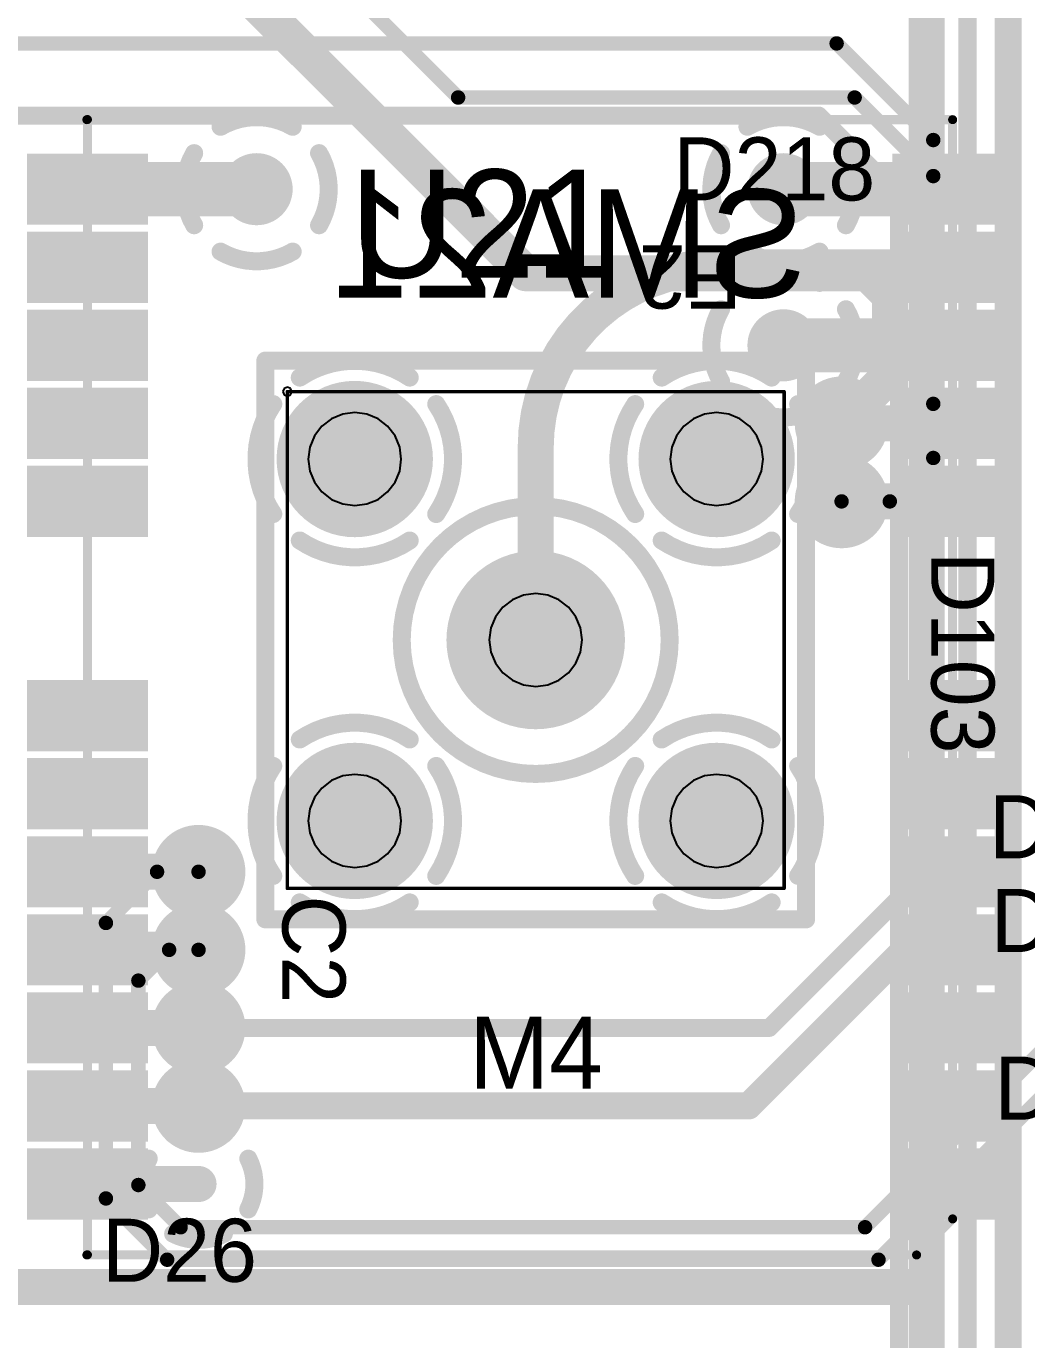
# Model space of a CAD drawing. Extents: x 11.67 to 17.2, y 3.98 to 12.28.
# Drawn here: x 12.776 to 13.331, y 8.852 to 9.581 of the extents above; entities that cross this region are included whole.
import ezdxf

# ---------------------------------------------------------------- set-up
doc = ezdxf.new("R2010")
doc.units = 0
doc.layers.get('0').update_dxf_attribs({"linetype": 'CONTINUOUS'})
for name, color, linetype in [('BOTTOMLAYER', 5, 'CONTINUOUS'), ('BOTTOMOVERLAY', 54, 'CONTINUOUS'), ('BOTTOMSOLDER', 6, 'CONTINUOUS'), ('INTERNALPLANE1', 76, 'CONTINUOUS'), ('MECHANICAL10', 56, 'CONTINUOUS'), ('MECHANICAL6', 56, 'CONTINUOUS'), ('MECHANICAL8', 56, 'CONTINUOUS'), ('MECHANICAL9', 56, 'CONTINUOUS'), ('MIDLAYER1', 16, 'CONTINUOUS'), ('MULTILAYER', 9, 'CONTINUOUS'), ('TOPLAYER', 1, 'CONTINUOUS'), ('TOPOVERLAY', 2, 'CONTINUOUS'), ('TOPPASTE', 8, 'CONTINUOUS'), ('TOPSOLDER', 216, 'CONTINUOUS')]:
    doc.layers.add(name, color=color, linetype=linetype)

# ---------------------------------------------------------------- blocks, each defined once
blk = doc.blocks.new('SMA_TH_HL_SMA_KHD4_B_36')
at = {"layer": 'BOTTOMLAYER', "const_width": 0.03937}
for points in [[(-0.12008, 0.10039, 1), (-0.08071, 0.10039, 1)], [(0.08071, 0.10039, 1), (0.12008, 0.10039, 1)], [(-0.01969, 0, 1), (0.01969, 0, 1)], [(-0.12008, -0.10039, 1), (-0.08071, -0.10039, 1)], [(0.08071, -0.10039, 1), (0.12008, -0.10039, 1)]]:
    blk.add_lwpolyline(points, format="xyb", close=True, dxfattribs=at)
at = {"layer": 'BOTTOMOVERLAY', "const_width": 0.01}
for points in [[(-0.155, -0.15), (-0.155, 0.15)], [(0.155, 0.15), (-0.155, 0.15)], [(0.155, -0.15), (0.155, 0.15)], [(0.155, -0.15), (-0.155, -0.15)]]:
    blk.add_lwpolyline(points, dxfattribs=at)
at = {"layer": 'BOTTOMOVERLAY'}
for points, const_width in [([(-0.1575, 0.15, 1), (-0.1525, 0.15, 1)], 0.005), ([(-0.1575, 0.15, 1), (-0.1525, 0.15, 1)], 0.005), ([(0.1525, 0.15, 1), (0.1575, 0.15, 1)], 0.005), ([(0.1525, 0.15, 1), (0.1575, 0.15, 1)], 0.005), ([(0.07433, 0, 1), (-0.07433, 0, 1)], 0.01), ([(-0.07683, 0, 1), (-0.07183, 0, 1)], 0.005), ([(0.07183, 0, 1), (0.07683, 0, 1)], 0.005), ([(-0.1575, -0.15, 1), (-0.1525, -0.15, 1)], 0.005), ([(-0.1575, -0.15, 1), (-0.1525, -0.15, 1)], 0.005), ([(0.1525, -0.15, 1), (0.1575, -0.15, 1)], 0.005), ([(0.1525, -0.15, 1), (0.1575, -0.15, 1)], 0.005)]:
    blk.add_lwpolyline(points, format="xyb", close=True, dxfattribs=dict(at, const_width=const_width))
at = {"layer": 'BOTTOMSOLDER', "const_width": 0.04337}
for points in [[(-0.12208, 0.10039, 1), (-0.07871, 0.10039, 1)], [(0.07871, 0.10039, 1), (0.12208, 0.10039, 1)], [(-0.02168, 0, 1), (0.02168, 0, 1)], [(-0.12208, -0.10039, 1), (-0.07871, -0.10039, 1)], [(0.07871, -0.10039, 1), (0.12208, -0.10039, 1)]]:
    blk.add_lwpolyline(points, format="xyb", close=True, dxfattribs=at)
at = {"layer": 'INTERNALPLANE1', "const_width": 0.01}
for points in [[(-0.13088, 0.1456, -0.305731), (-0.0699, 0.1456)], [(0.0699, 0.1456, -0.305731), (0.13089, 0.1456)], [(-0.1456, 0.0699, -0.305731), (-0.1456, 0.13089)], [(-0.05519, 0.13089, -0.305731), (-0.05519, 0.0699)], [(0.05519, 0.0699, -0.305731), (0.05519, 0.13089)], [(0.1456, 0.13089, -0.305731), (0.1456, 0.0699)], [(-0.0699, 0.05519, -0.305731), (-0.13088, 0.05519)], [(0.13089, 0.05519, -0.305731), (0.0699, 0.05519)], [(-0.13088, -0.05519, -0.305731), (-0.0699, -0.05519)], [(0.0699, -0.05519, -0.305731), (0.13089, -0.05519)], [(-0.1456, -0.13088, -0.305731), (-0.1456, -0.0699)], [(-0.05519, -0.0699, -0.305731), (-0.05519, -0.13088)], [(0.05519, -0.13088, -0.305731), (0.05519, -0.0699)], [(0.1456, -0.0699, -0.305731), (0.1456, -0.13088)], [(-0.0699, -0.1456, -0.305731), (-0.13088, -0.1456)], [(0.13089, -0.1456, -0.305731), (0.0699, -0.1456)]]:
    blk.add_lwpolyline(points, format="xyb", dxfattribs=at)
at = {"layer": 'INTERNALPLANE1'}
for points, const_width in [([(-0.13338, 0.1456, 1), (-0.12838, 0.1456, 1)], 0.005), ([(-0.0724, 0.1456, 1), (-0.0674, 0.1456, 1)], 0.005), ([(0.0674, 0.1456, 1), (0.0724, 0.1456, 1)], 0.005), ([(0.12839, 0.1456, 1), (0.13339, 0.1456, 1)], 0.005), ([(-0.1481, 0.13089, 1), (-0.1431, 0.13089, 1)], 0.005), ([(-0.05769, 0.13089, 1), (-0.05269, 0.13089, 1)], 0.005), ([(0.05269, 0.13089, 1), (0.05769, 0.13089, 1)], 0.005), ([(0.1431, 0.13089, 1), (0.1481, 0.13089, 1)], 0.005), ([(-0.1481, 0.0699, 1), (-0.1431, 0.0699, 1)], 0.005), ([(-0.05769, 0.0699, 1), (-0.05269, 0.0699, 1)], 0.005), ([(0.05269, 0.0699, 1), (0.05769, 0.0699, 1)], 0.005), ([(0.1431, 0.0699, 1), (0.1481, 0.0699, 1)], 0.005), ([(-0.13338, 0.05519, 1), (-0.12838, 0.05519, 1)], 0.005), ([(-0.0724, 0.05519, 1), (-0.0674, 0.05519, 1)], 0.005), ([(0.0674, 0.05519, 1), (0.0724, 0.05519, 1)], 0.005), ([(0.12839, 0.05519, 1), (0.13339, 0.05519, 1)], 0.005), ([(-0.02476, 0, 1), (0.02476, 0, 1)], 0.04953), ([(-0.13338, -0.05519, 1), (-0.12838, -0.05519, 1)], 0.005), ([(-0.0724, -0.05519, 1), (-0.0674, -0.05519, 1)], 0.005), ([(0.0674, -0.05519, 1), (0.0724, -0.05519, 1)], 0.005), ([(0.12839, -0.05519, 1), (0.13339, -0.05519, 1)], 0.005), ([(-0.1481, -0.0699, 1), (-0.1431, -0.0699, 1)], 0.005), ([(-0.05769, -0.0699, 1), (-0.05269, -0.0699, 1)], 0.005), ([(0.05269, -0.0699, 1), (0.05769, -0.0699, 1)], 0.005), ([(0.1431, -0.0699, 1), (0.1481, -0.0699, 1)], 0.005), ([(-0.1481, -0.13088, 1), (-0.1431, -0.13088, 1)], 0.005), ([(-0.05769, -0.13088, 1), (-0.05269, -0.13088, 1)], 0.005), ([(0.05269, -0.13088, 1), (0.05769, -0.13088, 1)], 0.005), ([(0.1431, -0.13088, 1), (0.1481, -0.13088, 1)], 0.005), ([(-0.13338, -0.1456, 1), (-0.12838, -0.1456, 1)], 0.005), ([(-0.0724, -0.1456, 1), (-0.0674, -0.1456, 1)], 0.005), ([(0.0674, -0.1456, 1), (0.0724, -0.1456, 1)], 0.005), ([(0.12839, -0.1456, 1), (0.13339, -0.1456, 1)], 0.005)]:
    blk.add_lwpolyline(points, format="xyb", close=True, dxfattribs=dict(at, const_width=const_width))
at = {"layer": 'MECHANICAL6', "const_width": 0.002}
for points in [[(0.1378, 0.1378), (-0.13779, 0.1378)], [(-0.13779, -0.13779), (-0.13779, 0.1378)], [(0.1378, -0.13779), (0.1378, 0.1378)], [(0.1378, -0.13779), (-0.13779, -0.13779)]]:
    blk.add_lwpolyline(points, dxfattribs=at)
at = {"layer": 'MECHANICAL6', "const_width": 0.001}
for points in [[(-0.13829, 0.1378, 1), (-0.13729, 0.1378, 1)], [(-0.13829, 0.1378, 1), (-0.13729, 0.1378, 1)], [(0.1373, 0.1378, 1), (0.1383, 0.1378, 1)], [(0.1373, 0.1378, 1), (0.1383, 0.1378, 1)], [(-0.13829, -0.13779, 1), (-0.13729, -0.13779, 1)], [(-0.13829, -0.13779, 1), (-0.13729, -0.13779, 1)], [(0.1373, -0.13779, 1), (0.1383, -0.13779, 1)], [(0.1373, -0.13779, 1), (0.1383, -0.13779, 1)]]:
    blk.add_lwpolyline(points, format="xyb", close=True, dxfattribs=at)
at = {"layer": 'MECHANICAL8'}
for p, q in [((-0.1396, -0.13599), (-0.14035, -0.13779)), ((-0.14035, -0.13779), (-0.1396, -0.1396)), ((-0.13779, -0.13524), (-0.1396, -0.13599)), ((-0.13599, -0.13599), (-0.13779, -0.13524)), ((-0.13524, -0.13779), (-0.13599, -0.13599)), ((-0.13599, -0.1396), (-0.13524, -0.13779)), ((-0.1396, -0.1396), (-0.13779, -0.14035)), ((-0.13779, -0.14035), (-0.13599, -0.1396))]:
    blk.add_line(p, q, dxfattribs=at)
at = {"layer": 'MECHANICAL9'}
for p, q in [((-0.10707, 0.12532), (-0.1133, 0.12274)), ((-0.10039, 0.1262), (-0.10707, 0.12532)), ((-0.09371, 0.12532), (-0.10039, 0.1262)), ((-0.08748, 0.12274), (-0.09371, 0.12532)), ((0.09371, 0.12532), (0.08748, 0.12274)), ((0.10039, 0.1262), (0.09371, 0.12532)), ((0.10707, 0.12532), (0.10039, 0.1262)), ((0.1133, 0.12274), (0.10707, 0.12532)), ((-0.11864, 0.11864), (-0.12274, 0.1133)), ((-0.1133, 0.12274), (-0.11864, 0.11864)), ((-0.08214, 0.11864), (-0.08748, 0.12274)), ((-0.07804, 0.1133), (-0.08214, 0.11864)), ((0.08214, 0.11864), (0.07804, 0.1133)), ((0.08748, 0.12274), (0.08214, 0.11864)), ((0.11864, 0.11864), (0.1133, 0.12274)), ((0.12274, 0.1133), (0.11864, 0.11864)), ((-0.12274, 0.1133), (-0.12532, 0.10707)), ((-0.07546, 0.10707), (-0.07804, 0.1133)), ((0.07804, 0.1133), (0.07546, 0.10707)), ((0.12532, 0.10707), (0.12274, 0.1133)), ((-0.12532, 0.10707), (-0.1262, 0.10039)), ((-0.07458, 0.10039), (-0.07546, 0.10707)), ((0.07546, 0.10707), (0.07458, 0.10039)), ((0.1262, 0.10039), (0.12532, 0.10707)), ((-0.1262, 0.10039), (-0.12532, 0.09371)), ((-0.07546, 0.09371), (-0.07458, 0.10039)), ((0.07458, 0.10039), (0.07546, 0.09371)), ((0.12532, 0.09371), (0.1262, 0.10039)), ((-0.12532, 0.09371), (-0.12274, 0.08748)), ((-0.12274, 0.08748), (-0.11864, 0.08214)), ((-0.08214, 0.08214), (-0.07804, 0.08748)), ((-0.07804, 0.08748), (-0.07546, 0.09371)), ((0.07546, 0.09371), (0.07804, 0.08748)), ((0.07804, 0.08748), (0.08214, 0.08214)), ((0.11864, 0.08214), (0.12274, 0.08748)), ((0.12274, 0.08748), (0.12532, 0.09371)), ((-0.11864, 0.08214), (-0.1133, 0.07804)), ((-0.08748, 0.07804), (-0.08214, 0.08214)), ((0.08214, 0.08214), (0.08748, 0.07804)), ((0.1133, 0.07804), (0.11864, 0.08214)), ((-0.1133, 0.07804), (-0.10707, 0.07546)), ((-0.10707, 0.07546), (-0.10039, 0.07458)), ((-0.10039, 0.07458), (-0.09371, 0.07546)), ((-0.09371, 0.07546), (-0.08748, 0.07804)), ((0.08748, 0.07804), (0.09371, 0.07546)), ((0.09371, 0.07546), (0.10039, 0.07458)), ((0.10039, 0.07458), (0.10707, 0.07546)), ((0.10707, 0.07546), (0.1133, 0.07804)), ((-0.01291, 0.02235), (-0.01825, 0.01825)), ((-0.00668, 0.02493), (-0.01291, 0.02235)), ((0, 0.02581), (-0.00668, 0.02493)), ((0.00668, 0.02493), (0, 0.02581)), ((0.01291, 0.02235), (0.00668, 0.02493)), ((0.01825, 0.01825), (0.01291, 0.02235)), ((-0.01825, 0.01825), (-0.02235, 0.01291)), ((0.02235, 0.01291), (0.01825, 0.01825)), ((-0.02235, 0.01291), (-0.02493, 0.00668)), ((0.02493, 0.00668), (0.02235, 0.01291)), ((-0.02493, 0.00668), (-0.02581, 0)), ((-0.02581, 0), (-0.02493, -0.00668)), ((0.02581, 0), (0.02493, 0.00668)), ((0.02493, -0.00668), (0.02581, 0)), ((-0.02493, -0.00668), (-0.02235, -0.01291)), ((0.02235, -0.01291), (0.02493, -0.00668)), ((-0.02235, -0.01291), (-0.01825, -0.01825)), ((0.01825, -0.01825), (0.02235, -0.01291)), ((-0.01825, -0.01825), (-0.01291, -0.02235)), ((0.01291, -0.02235), (0.01825, -0.01825)), ((-0.01291, -0.02235), (-0.00668, -0.02493)), ((-0.00668, -0.02493), (0, -0.02581)), ((0, -0.02581), (0.00668, -0.02493)), ((0.00668, -0.02493), (0.01291, -0.02235)), ((-0.1133, -0.07804), (-0.11864, -0.08214)), ((-0.10707, -0.07546), (-0.1133, -0.07804)), ((-0.10039, -0.07458), (-0.10707, -0.07546)), ((-0.09371, -0.07546), (-0.10039, -0.07458)), ((-0.08748, -0.07804), (-0.09371, -0.07546)), ((-0.08214, -0.08214), (-0.08748, -0.07804)), ((0.08748, -0.07804), (0.08214, -0.08214)), ((0.09371, -0.07546), (0.08748, -0.07804)), ((0.10039, -0.07458), (0.09371, -0.07546)), ((0.10707, -0.07546), (0.10039, -0.07458)), ((0.1133, -0.07804), (0.10707, -0.07546)), ((0.11864, -0.08214), (0.1133, -0.07804)), ((-0.11864, -0.08214), (-0.12274, -0.08748)), ((-0.07804, -0.08748), (-0.08214, -0.08214)), ((0.08214, -0.08214), (0.07804, -0.08748)), ((0.12274, -0.08748), (0.11864, -0.08214)), ((-0.12532, -0.09371), (-0.1262, -0.10039)), ((-0.12274, -0.08748), (-0.12532, -0.09371)), ((-0.07546, -0.09371), (-0.07804, -0.08748)), ((-0.07458, -0.10039), (-0.07546, -0.09371)), ((0.07546, -0.09371), (0.07458, -0.10039)), ((0.07804, -0.08748), (0.07546, -0.09371)), ((0.12532, -0.09371), (0.12274, -0.08748)), ((0.1262, -0.10039), (0.12532, -0.09371)), ((-0.1262, -0.10039), (-0.12532, -0.10707)), ((-0.07546, -0.10707), (-0.07458, -0.10039)), ((0.07458, -0.10039), (0.07546, -0.10707)), ((0.12532, -0.10707), (0.1262, -0.10039)), ((-0.12532, -0.10707), (-0.12274, -0.1133)), ((-0.07804, -0.1133), (-0.07546, -0.10707)), ((0.07546, -0.10707), (0.07804, -0.1133)), ((0.12274, -0.1133), (0.12532, -0.10707)), ((-0.12274, -0.1133), (-0.11864, -0.11864)), ((-0.08214, -0.11864), (-0.07804, -0.1133)), ((0.07804, -0.1133), (0.08214, -0.11864)), ((0.11864, -0.11864), (0.12274, -0.1133)), ((-0.11864, -0.11864), (-0.1133, -0.12274)), ((-0.1133, -0.12274), (-0.10707, -0.12532)), ((-0.09371, -0.12532), (-0.08748, -0.12274)), ((-0.08748, -0.12274), (-0.08214, -0.11864)), ((0.08214, -0.11864), (0.08748, -0.12274)), ((0.08748, -0.12274), (0.09371, -0.12532)), ((0.10707, -0.12532), (0.1133, -0.12274)), ((0.1133, -0.12274), (0.11864, -0.11864)), ((-0.10707, -0.12532), (-0.10039, -0.1262)), ((-0.10039, -0.1262), (-0.09371, -0.12532)), ((0.09371, -0.12532), (0.10039, -0.1262)), ((0.10039, -0.1262), (0.10707, -0.12532))]:
    blk.add_line(p, q, dxfattribs=at)
at = {"layer": 'MIDLAYER1', "const_width": 0.03937}
for points in [[(-0.12008, 0.10039, 1), (-0.08071, 0.10039, 1)], [(0.08071, 0.10039, 1), (0.12008, 0.10039, 1)], [(-0.01969, 0, 1), (0.01969, 0, 1)], [(-0.12008, -0.10039, 1), (-0.08071, -0.10039, 1)], [(0.08071, -0.10039, 1), (0.12008, -0.10039, 1)]]:
    blk.add_lwpolyline(points, format="xyb", close=True, dxfattribs=at)
at = {"layer": 'MULTILAYER', "const_width": 0.03937}
for points in [[(-0.12008, 0.10039, 1), (-0.08071, 0.10039, 1)], [(0.08071, 0.10039, 1), (0.12008, 0.10039, 1)], [(-0.01969, 0, 1), (0.01969, 0, 1)], [(-0.12008, -0.10039, 1), (-0.08071, -0.10039, 1)], [(0.08071, -0.10039, 1), (0.12008, -0.10039, 1)]]:
    blk.add_lwpolyline(points, format="xyb", close=True, dxfattribs=at)
at = {"layer": 'TOPLAYER', "const_width": 0.03937}
for points in [[(-0.12008, 0.10039, 1), (-0.08071, 0.10039, 1)], [(0.08071, 0.10039, 1), (0.12008, 0.10039, 1)], [(-0.01969, 0, 1), (0.01969, 0, 1)], [(-0.12008, -0.10039, 1), (-0.08071, -0.10039, 1)], [(0.08071, -0.10039, 1), (0.12008, -0.10039, 1)]]:
    blk.add_lwpolyline(points, format="xyb", close=True, dxfattribs=at)
at = {"layer": 'TOPSOLDER', "const_width": 0.04337}
for points in [[(-0.12208, 0.10039, 1), (-0.07871, 0.10039, 1)], [(0.07871, 0.10039, 1), (0.12208, 0.10039, 1)], [(-0.02168, 0, 1), (0.02168, 0, 1)], [(-0.12208, -0.10039, 1), (-0.07871, -0.10039, 1)], [(0.07871, -0.10039, 1), (0.12208, -0.10039, 1)]]:
    blk.add_lwpolyline(points, format="xyb", close=True, dxfattribs=at)
blk = doc.blocks.new('LB1020B_65')
at = {"layer": 'TOPLAYER'}
for points in [[(-0.02953, 0.57488), (0.02953, 0.57488), (-0.02953, 0.60638), (0.02953, 0.60638)], [(0.45047, 0.57488), (0.50953, 0.57488), (0.45047, 0.60638), (0.50953, 0.60638)], [(-0.02953, 0.53157), (0.02953, 0.53157), (-0.02953, 0.56307), (0.02953, 0.56307)], [(0.45047, 0.53157), (0.50953, 0.53157), (0.45047, 0.56307), (0.50953, 0.56307)], [(-0.02953, 0.48827), (0.02953, 0.48827), (-0.02953, 0.51976), (0.02953, 0.51976)], [(0.45047, 0.48827), (0.50953, 0.48827), (0.45047, 0.51976), (0.50953, 0.51976)], [(-0.02953, 0.44496), (0.02953, 0.44496), (-0.02953, 0.47646), (0.02953, 0.47646)], [(0.45047, 0.44496), (0.50953, 0.44496), (0.45047, 0.47646), (0.50953, 0.47646)], [(-0.02953, 0.40165), (0.02953, 0.40165), (-0.02953, 0.43315), (0.02953, 0.43315)], [(0.45047, 0.40165), (0.50953, 0.40165), (0.45047, 0.43315), (0.50953, 0.43315)], [(-0.02953, 0.35835), (0.02953, 0.35835), (-0.02953, 0.38984), (0.02953, 0.38984)], [(0.45047, 0.35835), (0.50953, 0.35835), (0.45047, 0.38984), (0.50953, 0.38984)], [(-0.02953, 0.31504), (0.02953, 0.31504), (-0.02953, 0.34654), (0.02953, 0.34654)], [(0.45047, 0.31504), (0.50953, 0.31504), (0.45047, 0.34654), (0.50953, 0.34654)], [(-0.02953, 0.19614), (0.02953, 0.19614), (-0.02953, 0.22764), (0.02953, 0.22764)], [(0.45047, 0.19614), (0.50953, 0.19614), (0.45047, 0.22764), (0.50953, 0.22764)], [(-0.02953, 0.15283), (0.02953, 0.15283), (-0.02953, 0.18433), (0.02953, 0.18433)], [(0.45047, 0.15283), (0.50953, 0.15283), (0.45047, 0.18433), (0.50953, 0.18433)], [(-0.02953, 0.10953), (0.02953, 0.10953), (-0.02953, 0.14102), (0.02953, 0.14102)], [(0.45047, 0.10953), (0.50953, 0.10953), (0.45047, 0.14102), (0.50953, 0.14102)], [(-0.02953, 0.06622), (0.02953, 0.06622), (-0.02953, 0.09772), (0.02953, 0.09772)], [(0.45047, 0.06622), (0.50953, 0.06622), (0.45047, 0.09772), (0.50953, 0.09772)], [(-0.02953, 0.02291), (0.02953, 0.02291), (-0.02953, 0.05441), (0.02953, 0.05441)], [(0.45047, 0.02291), (0.50953, 0.02291), (0.45047, 0.05441), (0.50953, 0.05441)]]:
    blk.add_solid(points, dxfattribs=at)
at = {"layer": 'TOPOVERLAY', "const_width": 0.005}
for points in [[(0.02, 0.63), (0, 0.61)], [(0.48031, 0.63), (0.02, 0.63)], [(0.48, 0.62992), (0.48, 0)], [(0, 0.61), (0, 0.00008)], [(0.48031, 0.00008), (0, 0.00008)]]:
    blk.add_lwpolyline(points, dxfattribs=at)
at = {"layer": 'TOPOVERLAY', "const_width": 0.0025}
for points in [[(0.01875, 0.63, 1), (0.02125, 0.63, 1)], [(0.01875, 0.63, 1), (0.02125, 0.63, 1)], [(0.47875, 0.62992, 1), (0.48125, 0.62992, 1)], [(0.47907, 0.63, 1), (0.48157, 0.63, 1)], [(-0.00125, 0.61, 1), (0.00125, 0.61, 1)], [(-0.00125, 0.61, 1), (0.00125, 0.61, 1)], [(-0.00125, 0.00008, 1), (0.00125, 0.00008, 1)], [(-0.00125, 0.00008, 1), (0.00125, 0.00008, 1)], [(0.47875, 0, 1), (0.48125, 0, 1)], [(0.47907, 0.00008, 1), (0.48157, 0.00008, 1)]]:
    blk.add_lwpolyline(points, format="xyb", close=True, dxfattribs=at)
at = {"layer": 'TOPPASTE'}
for points in [[(-0.02953, 0.57488), (0.02953, 0.57488), (-0.02953, 0.60638), (0.02953, 0.60638)], [(0.45047, 0.57488), (0.50953, 0.57488), (0.45047, 0.60638), (0.50953, 0.60638)], [(-0.02953, 0.53157), (0.02953, 0.53157), (-0.02953, 0.56307), (0.02953, 0.56307)], [(0.45047, 0.53157), (0.50953, 0.53157), (0.45047, 0.56307), (0.50953, 0.56307)], [(-0.02953, 0.48827), (0.02953, 0.48827), (-0.02953, 0.51976), (0.02953, 0.51976)], [(0.45047, 0.48827), (0.50953, 0.48827), (0.45047, 0.51976), (0.50953, 0.51976)], [(-0.02953, 0.44496), (0.02953, 0.44496), (-0.02953, 0.47646), (0.02953, 0.47646)], [(0.45047, 0.44496), (0.50953, 0.44496), (0.45047, 0.47646), (0.50953, 0.47646)], [(-0.02953, 0.40165), (0.02953, 0.40165), (-0.02953, 0.43315), (0.02953, 0.43315)], [(0.45047, 0.40165), (0.50953, 0.40165), (0.45047, 0.43315), (0.50953, 0.43315)], [(-0.02953, 0.35835), (0.02953, 0.35835), (-0.02953, 0.38984), (0.02953, 0.38984)], [(0.45047, 0.35835), (0.50953, 0.35835), (0.45047, 0.38984), (0.50953, 0.38984)], [(-0.02953, 0.31504), (0.02953, 0.31504), (-0.02953, 0.34654), (0.02953, 0.34654)], [(0.45047, 0.31504), (0.50953, 0.31504), (0.45047, 0.34654), (0.50953, 0.34654)], [(-0.02953, 0.19614), (0.02953, 0.19614), (-0.02953, 0.22764), (0.02953, 0.22764)], [(0.45047, 0.19614), (0.50953, 0.19614), (0.45047, 0.22764), (0.50953, 0.22764)], [(-0.02953, 0.15283), (0.02953, 0.15283), (-0.02953, 0.18433), (0.02953, 0.18433)], [(0.45047, 0.15283), (0.50953, 0.15283), (0.45047, 0.18433), (0.50953, 0.18433)], [(-0.02953, 0.10953), (0.02953, 0.10953), (-0.02953, 0.14102), (0.02953, 0.14102)], [(0.45047, 0.10953), (0.50953, 0.10953), (0.45047, 0.14102), (0.50953, 0.14102)], [(-0.02953, 0.06622), (0.02953, 0.06622), (-0.02953, 0.09772), (0.02953, 0.09772)], [(0.45047, 0.06622), (0.50953, 0.06622), (0.45047, 0.09772), (0.50953, 0.09772)], [(-0.02953, 0.02291), (0.02953, 0.02291), (-0.02953, 0.05441), (0.02953, 0.05441)], [(0.45047, 0.02291), (0.50953, 0.02291), (0.45047, 0.05441), (0.50953, 0.05441)]]:
    blk.add_solid(points, dxfattribs=at)
at = {"layer": 'TOPSOLDER'}
for points in [[(-0.03353, 0.57088), (0.03353, 0.57088), (-0.03353, 0.61038), (0.03353, 0.61038)], [(0.44647, 0.57088), (0.51353, 0.57088), (0.44647, 0.61038), (0.51353, 0.61038)], [(-0.03353, 0.52757), (0.03353, 0.52757), (-0.03353, 0.56707), (0.03353, 0.56707)], [(0.44647, 0.52757), (0.51353, 0.52757), (0.44647, 0.56707), (0.51353, 0.56707)], [(-0.03353, 0.48427), (0.03353, 0.48427), (-0.03353, 0.52376), (0.03353, 0.52376)], [(0.44647, 0.48427), (0.51353, 0.48427), (0.44647, 0.52376), (0.51353, 0.52376)], [(-0.03353, 0.44096), (0.03353, 0.44096), (-0.03353, 0.48046), (0.03353, 0.48046)], [(0.44647, 0.44096), (0.51353, 0.44096), (0.44647, 0.48046), (0.51353, 0.48046)], [(-0.03353, 0.39765), (0.03353, 0.39765), (-0.03353, 0.43715), (0.03353, 0.43715)], [(0.44647, 0.39765), (0.51353, 0.39765), (0.44647, 0.43715), (0.51353, 0.43715)], [(-0.03353, 0.35435), (0.03353, 0.35435), (-0.03353, 0.39384), (0.03353, 0.39384)], [(0.44647, 0.35435), (0.51353, 0.35435), (0.44647, 0.39384), (0.51353, 0.39384)], [(-0.03353, 0.31104), (0.03353, 0.31104), (-0.03353, 0.35054), (0.03353, 0.35054)], [(0.44647, 0.31104), (0.51353, 0.31104), (0.44647, 0.35054), (0.51353, 0.35054)], [(-0.03353, 0.19214), (0.03353, 0.19214), (-0.03353, 0.23164), (0.03353, 0.23164)], [(0.44647, 0.19214), (0.51353, 0.19214), (0.44647, 0.23164), (0.51353, 0.23164)], [(-0.03353, 0.14883), (0.03353, 0.14883), (-0.03353, 0.18833), (0.03353, 0.18833)], [(0.44647, 0.14883), (0.51353, 0.14883), (0.44647, 0.18833), (0.51353, 0.18833)], [(-0.03353, 0.10553), (0.03353, 0.10553), (-0.03353, 0.14502), (0.03353, 0.14502)], [(0.44647, 0.10553), (0.51353, 0.10553), (0.44647, 0.14502), (0.51353, 0.14502)], [(-0.03353, 0.06222), (0.03353, 0.06222), (-0.03353, 0.10172), (0.03353, 0.10172)], [(0.44647, 0.06222), (0.51353, 0.06222), (0.44647, 0.10172), (0.51353, 0.10172)], [(-0.03353, 0.01891), (0.03353, 0.01891), (-0.03353, 0.05841), (0.03353, 0.05841)], [(0.44647, 0.01891), (0.51353, 0.01891), (0.44647, 0.05841), (0.51353, 0.05841)]]:
    blk.add_solid(points, dxfattribs=at)

msp = doc.modelspace()

# ---------------------------------------------------------------- linework, layer by layer
at = {"layer": 'BOTTOMLAYER'}
for points, const_width in [([(13.32106, 8.41678), (13.32106, 9.6959)], 0.015), ([(13.29856, 8.4261), (13.29856, 9.6784)], 0.01), ([(12.58596, 9.571), (13.22596, 9.571)], 0.008), ([(13.22596, 9.571), (13.27956, 9.5174)], 0.008), ([(12.48596, 9.531), (13.21596, 9.531)], 0.01), ([(13.21596, 9.531), (13.26056, 9.4864)], 0.01), ([(13.27956, 8.65909), (13.27956, 9.5174)], 0.008), ([(13.26056, 8.6834), (13.26056, 9.4864)], 0.01)]:
    msp.add_lwpolyline(points, dxfattribs=dict(at, const_width=const_width))
for points, const_width in [([(13.22396, 9.571, 1), (13.22796, 9.571, 1)], 0.004), ([(13.22396, 9.571, 1), (13.22796, 9.571, 1)], 0.004), ([(13.21346, 9.531, 1), (13.21846, 9.531, 1)], 0.005), ([(13.21346, 9.531, 1), (13.21846, 9.531, 1)], 0.005), ([(13.27756, 9.5174, 1), (13.28156, 9.5174, 1)], 0.004), ([(13.27756, 9.5174, 1), (13.28156, 9.5174, 1)], 0.004), ([(12.89417, 9.49012, 1), (12.91417, 9.49012, 1)], 0.02), ([(13.18646, 9.49012, 1), (13.20646, 9.49012, 1)], 0.02), ([(13.25806, 9.4864, 1), (13.26306, 9.4864, 1)], 0.005), ([(13.25806, 9.4864, 1), (13.26306, 9.4864, 1)], 0.005), ([(13.18646, 9.4035, 1), (13.20646, 9.4035, 1)], 0.02), ([(13.22369, 9.3602, 1), (13.23369, 9.3602, 1)], 0.01), ([(13.22369, 9.31689, 1), (13.23369, 9.31689, 1)], 0.01), ([(12.86694, 9.11138, 1), (12.87694, 9.11138, 1)], 0.01), ([(12.86694, 9.06807, 1), (12.87694, 9.06807, 1)], 0.01), ([(12.86694, 9.02476, 1), (12.87694, 9.02476, 1)], 0.01), ([(12.86694, 8.98146, 1), (12.87694, 8.98146, 1)], 0.01), ([(12.86694, 8.93815, 1), (12.87694, 8.93815, 1)], 0.01)]:
    msp.add_lwpolyline(points, format="xyb", close=True, dxfattribs=dict(at, const_width=const_width))
at = {"layer": 'INTERNALPLANE1', "const_width": 0.02}
for points in [[(13.27596, 8.071), (13.27596, 9.671)], [(12.76596, 8.881), (13.27596, 8.881)]]:
    msp.add_lwpolyline(points, dxfattribs=at)
at = {"layer": 'INTERNALPLANE1', "const_width": 0.01}
for points in [[(12.88417, 9.52476, -0.267949), (12.92417, 9.52476)], [(13.17646, 9.52476, -0.267949), (13.21646, 9.52476)], [(12.86952, 9.47012, -0.267949), (12.86952, 9.51012)], [(12.93881, 9.51012, -0.267949), (12.93881, 9.47012)], [(13.16182, 9.47012, -0.267949), (13.16182, 9.51012)], [(13.23111, 9.51012, -0.267949), (13.23111, 9.47012)], [(12.92417, 9.45548, -0.267949), (12.88417, 9.45548)], [(13.21646, 9.45548, -0.267949), (13.17646, 9.45548)], [(13.17646, 9.43814, -0.267949), (13.21646, 9.43814)], [(13.16182, 9.3835, -0.267949), (13.16182, 9.4235)], [(13.23111, 9.4235, -0.267949), (13.23111, 9.3835)], [(13.21646, 9.36886, -0.267949), (13.17646, 9.36886)], [(12.85786, 8.96577, -0.240079), (12.88601, 8.96577)], [(12.84432, 8.92408, -0.240079), (12.84432, 8.95222)], [(12.89956, 8.95222, -0.240079), (12.89956, 8.92408)], [(12.88601, 8.91053, -0.240079), (12.85786, 8.91053)]]:
    msp.add_lwpolyline(points, format="xyb", dxfattribs=at)
at = {"layer": 'INTERNALPLANE1'}
for points, const_width in [([(12.88167, 9.52476, 1), (12.88667, 9.52476, 1)], 0.005), ([(12.92167, 9.52476, 1), (12.92667, 9.52476, 1)], 0.005), ([(13.17396, 9.52476, 1), (13.17896, 9.52476, 1)], 0.005), ([(13.21396, 9.52476, 1), (13.21896, 9.52476, 1)], 0.005), ([(12.86702, 9.51012, 1), (12.87202, 9.51012, 1)], 0.005), ([(12.93631, 9.51012, 1), (12.94131, 9.51012, 1)], 0.005), ([(13.15932, 9.51012, 1), (13.16432, 9.51012, 1)], 0.005), ([(13.22861, 9.51012, 1), (13.23361, 9.51012, 1)], 0.005), ([(12.86702, 9.47012, 1), (12.87202, 9.47012, 1)], 0.005), ([(12.93631, 9.47012, 1), (12.94131, 9.47012, 1)], 0.005), ([(13.15932, 9.47012, 1), (13.16432, 9.47012, 1)], 0.005), ([(13.22861, 9.47012, 1), (13.23361, 9.47012, 1)], 0.005), ([(12.88167, 9.45548, 1), (12.88667, 9.45548, 1)], 0.005), ([(12.92167, 9.45548, 1), (12.92667, 9.45548, 1)], 0.005), ([(13.17396, 9.45548, 1), (13.17896, 9.45548, 1)], 0.005), ([(13.21396, 9.45548, 1), (13.21896, 9.45548, 1)], 0.005), ([(13.17396, 9.43814, 1), (13.17896, 9.43814, 1)], 0.005), ([(13.21396, 9.43814, 1), (13.21896, 9.43814, 1)], 0.005), ([(13.15932, 9.4235, 1), (13.16432, 9.4235, 1)], 0.005), ([(13.22861, 9.4235, 1), (13.23361, 9.4235, 1)], 0.005), ([(13.15932, 9.3835, 1), (13.16432, 9.3835, 1)], 0.005), ([(13.22861, 9.3835, 1), (13.23361, 9.3835, 1)], 0.005), ([(13.21569, 9.3602, 1), (13.24169, 9.3602, 1)], 0.026), ([(13.17396, 9.36886, 1), (13.17896, 9.36886, 1)], 0.005), ([(13.21396, 9.36886, 1), (13.21896, 9.36886, 1)], 0.005), ([(13.21569, 9.31689, 1), (13.24169, 9.31689, 1)], 0.026), ([(12.85894, 9.11138, 1), (12.88494, 9.11138, 1)], 0.026), ([(12.85894, 9.06807, 1), (12.88494, 9.06807, 1)], 0.026), ([(12.85894, 9.02476, 1), (12.88494, 9.02476, 1)], 0.026), ([(12.85894, 8.98146, 1), (12.88494, 8.98146, 1)], 0.026), ([(12.85536, 8.96577, 1), (12.86036, 8.96577, 1)], 0.005), ([(12.88351, 8.96577, 1), (12.88851, 8.96577, 1)], 0.005), ([(12.84182, 8.95222, 1), (12.84682, 8.95222, 1)], 0.005), ([(12.89706, 8.95222, 1), (12.90206, 8.95222, 1)], 0.005), ([(12.84182, 8.92408, 1), (12.84682, 8.92408, 1)], 0.005), ([(12.89706, 8.92408, 1), (12.90206, 8.92408, 1)], 0.005), ([(12.85536, 8.91053, 1), (12.86036, 8.91053, 1)], 0.005), ([(12.88351, 8.91053, 1), (12.88851, 8.91053, 1)], 0.005), ([(13.27096, 8.881, 1), (13.28096, 8.881, 1)], 0.01)]:
    msp.add_lwpolyline(points, format="xyb", close=True, dxfattribs=dict(at, const_width=const_width))
at = {"layer": 'MIDLAYER1'}
for points, const_width in [([(12.35596, 10.141), (13.02797, 9.469)], 0.02), ([(12.41596, 10.141), (13.01596, 9.541)], 0.008), ([(13.32106, 9.12544), (13.32106, 9.6659)], 0.015), ([(13.29856, 9.13476), (13.29856, 9.6484)], 0.01), ([(13.01596, 9.541), (13.23596, 9.541)], 0.008), ([(13.23596, 9.541), (13.27956, 9.4974)], 0.008), ([(13.27956, 9.371), (13.27956, 9.4974)], 0.008), ([(13.02797, 9.469), (13.03596, 9.461)], 0.02), ([(13.03596, 9.461), (13.05346, 9.4435)], 0.02), ([(13.05346, 9.4435), (13.1799, 9.4435)], 0.02), ([(13.1799, 9.4435), (13.24306, 9.4435)], 0.02), ([(13.24306, 9.4435), (13.25556, 9.431)], 0.02), ([(13.25556, 9.38706), (13.25556, 9.431)], 0.02), ([(13.22869, 9.3602), (13.25556, 9.38706)], 0.02), ([(13.27956, 9.341), (13.27956, 9.371)], 0.008), ([(13.25545, 9.31689), (13.27956, 9.341)], 0.008), ([(13.22869, 9.31689), (13.25545, 9.31689)], 0.008), ([(13.18856, 9.02476), (13.29856, 9.13476)], 0.01), ([(13.17707, 8.98146), (13.32106, 9.12544)], 0.015), ([(12.82056, 9.083), (12.84894, 9.11138)], 0.008), ([(12.84894, 9.11138), (12.87194, 9.11138)], 0.008), ([(12.82056, 8.93013), (12.82056, 9.083)], 0.008), ([(12.83856, 9.051), (12.85563, 9.06807)], 0.008), ([(12.85563, 9.06807), (12.87194, 9.06807)], 0.008), ([(12.83856, 8.93759), (12.83856, 9.051)], 0.008), ([(12.87194, 9.02476), (13.18856, 9.02476)], 0.01), ([(13.24171, 8.91415), (13.34856, 9.021)], 0.008), ([(13.24916, 8.89615), (13.36656, 9.01354)], 0.008), ([(12.87194, 8.98146), (13.17707, 8.98146)], 0.015), ([(12.83856, 8.93759), (12.862, 8.91415)], 0.008), ([(12.82056, 8.93013), (12.85454, 8.89615)], 0.008), ([(12.862, 8.91415), (13.24171, 8.91415)], 0.008), ([(12.85454, 8.89615), (13.24916, 8.89615)], 0.008)]:
    msp.add_lwpolyline(points, dxfattribs=dict(at, const_width=const_width))
for points, const_width in [([(13.01396, 9.541, 1), (13.01796, 9.541, 1)], 0.004), ([(13.01396, 9.541, 1), (13.01796, 9.541, 1)], 0.004), ([(13.23396, 9.541, 1), (13.23796, 9.541, 1)], 0.004), ([(13.23396, 9.541, 1), (13.23796, 9.541, 1)], 0.004), ([(12.89417, 9.49012, 1), (12.91417, 9.49012, 1)], 0.02), ([(13.18646, 9.49012, 1), (13.20646, 9.49012, 1)], 0.02), ([(13.27756, 9.4974, 1), (13.28156, 9.4974, 1)], 0.004), ([(13.27756, 9.4974, 1), (13.28156, 9.4974, 1)], 0.004), ([(13.02297, 9.469, 1), (13.03297, 9.469, 1)], 0.01), ([(13.02297, 9.469, 1), (13.03297, 9.469, 1)], 0.01), ([(13.03096, 9.461, 1), (13.04096, 9.461, 1)], 0.01), ([(13.03096, 9.461, 1), (13.04096, 9.461, 1)], 0.01), ([(13.04846, 9.4435, 1), (13.05846, 9.4435, 1)], 0.01), ([(13.04846, 9.4435, 1), (13.05846, 9.4435, 1)], 0.01), ([(13.1749, 9.4435, 1), (13.1849, 9.4435, 1)], 0.01), ([(13.1749, 9.4435, 1), (13.1849, 9.4435, 1)], 0.01), ([(13.23806, 9.4435, 1), (13.24806, 9.4435, 1)], 0.01), ([(13.23806, 9.4435, 1), (13.24806, 9.4435, 1)], 0.01), ([(13.25056, 9.431, 1), (13.26056, 9.431, 1)], 0.01), ([(13.25056, 9.431, 1), (13.26056, 9.431, 1)], 0.01), ([(13.18646, 9.4035, 1), (13.20646, 9.4035, 1)], 0.02), ([(13.25056, 9.38706, 1), (13.26056, 9.38706, 1)], 0.01), ([(13.25056, 9.38706, 1), (13.26056, 9.38706, 1)], 0.01), ([(13.27756, 9.371, 1), (13.28156, 9.371, 1)], 0.004), ([(13.27756, 9.371, 1), (13.28156, 9.371, 1)], 0.004), ([(13.22369, 9.3602, 1), (13.23369, 9.3602, 1)], 0.01), ([(13.22369, 9.3602, 1), (13.23369, 9.3602, 1)], 0.01), ([(13.27756, 9.341, 1), (13.28156, 9.341, 1)], 0.004), ([(13.27756, 9.341, 1), (13.28156, 9.341, 1)], 0.004), ([(13.22369, 9.31689, 1), (13.23369, 9.31689, 1)], 0.01), ([(13.22669, 9.31689, 1), (13.23069, 9.31689, 1)], 0.004), ([(13.25345, 9.31689, 1), (13.25745, 9.31689, 1)], 0.004), ([(13.25345, 9.31689, 1), (13.25745, 9.31689, 1)], 0.004), ([(13.29606, 9.13476, 1), (13.30106, 9.13476, 1)], 0.005), ([(13.29606, 9.13476, 1), (13.30106, 9.13476, 1)], 0.005), ([(13.31731, 9.12544, 1), (13.32481, 9.12544, 1)], 0.0075), ([(13.31731, 9.12544, 1), (13.32481, 9.12544, 1)], 0.0075), ([(12.86694, 9.11138, 1), (12.87694, 9.11138, 1)], 0.01), ([(12.84694, 9.11138, 1), (12.85094, 9.11138, 1)], 0.004), ([(12.84694, 9.11138, 1), (12.85094, 9.11138, 1)], 0.004), ([(12.86994, 9.11138, 1), (12.87394, 9.11138, 1)], 0.004), ([(12.81856, 9.083, 1), (12.82256, 9.083, 1)], 0.004), ([(12.81856, 9.083, 1), (12.82256, 9.083, 1)], 0.004), ([(12.86694, 9.06807, 1), (12.87694, 9.06807, 1)], 0.01), ([(12.85363, 9.06807, 1), (12.85763, 9.06807, 1)], 0.004), ([(12.85363, 9.06807, 1), (12.85763, 9.06807, 1)], 0.004), ([(12.86994, 9.06807, 1), (12.87394, 9.06807, 1)], 0.004), ([(12.83656, 9.051, 1), (12.84056, 9.051, 1)], 0.004), ([(12.83656, 9.051, 1), (12.84056, 9.051, 1)], 0.004), ([(12.86694, 9.02476, 1), (12.87694, 9.02476, 1)], 0.01), ([(12.86944, 9.02476, 1), (12.87444, 9.02476, 1)], 0.005), ([(13.18606, 9.02476, 1), (13.19106, 9.02476, 1)], 0.005), ([(13.18606, 9.02476, 1), (13.19106, 9.02476, 1)], 0.005), ([(12.86694, 8.98146, 1), (12.87694, 8.98146, 1)], 0.01), ([(12.86819, 8.98146, 1), (12.87569, 8.98146, 1)], 0.0075), ([(13.17332, 8.98146, 1), (13.18082, 8.98146, 1)], 0.0075), ([(13.17332, 8.98146, 1), (13.18082, 8.98146, 1)], 0.0075), ([(12.86694, 8.93815, 1), (12.87694, 8.93815, 1)], 0.01), ([(12.83656, 8.93759, 1), (12.84056, 8.93759, 1)], 0.004), ([(12.83656, 8.93759, 1), (12.84056, 8.93759, 1)], 0.004), ([(12.81856, 8.93013, 1), (12.82256, 8.93013, 1)], 0.004), ([(12.81856, 8.93013, 1), (12.82256, 8.93013, 1)], 0.004), ([(12.86, 8.91415, 1), (12.864, 8.91415, 1)], 0.004), ([(12.86, 8.91415, 1), (12.864, 8.91415, 1)], 0.004), ([(13.23971, 8.91415, 1), (13.24371, 8.91415, 1)], 0.004), ([(13.23971, 8.91415, 1), (13.24371, 8.91415, 1)], 0.004), ([(12.85254, 8.89615, 1), (12.85654, 8.89615, 1)], 0.004), ([(12.85254, 8.89615, 1), (12.85654, 8.89615, 1)], 0.004), ([(13.24717, 8.89615, 1), (13.25117, 8.89615, 1)], 0.004), ([(13.24717, 8.89615, 1), (13.25117, 8.89615, 1)], 0.004)]:
    msp.add_lwpolyline(points, format="xyb", close=True, dxfattribs=dict(at, const_width=const_width))
at = {"layer": 'MULTILAYER'}
for points, const_width in [([(12.89417, 9.49012, 1), (12.91417, 9.49012, 1)], 0.02), ([(13.18646, 9.49012, 1), (13.20646, 9.49012, 1)], 0.02), ([(13.18646, 9.4035, 1), (13.20646, 9.4035, 1)], 0.02), ([(13.22369, 9.3602, 1), (13.23369, 9.3602, 1)], 0.01), ([(13.22369, 9.31689, 1), (13.23369, 9.31689, 1)], 0.01), ([(12.86694, 9.11138, 1), (12.87694, 9.11138, 1)], 0.01), ([(12.86694, 9.06807, 1), (12.87694, 9.06807, 1)], 0.01), ([(12.86694, 9.02476, 1), (12.87694, 9.02476, 1)], 0.01), ([(12.86694, 8.98146, 1), (12.87694, 8.98146, 1)], 0.01), ([(12.86694, 8.93815, 1), (12.87694, 8.93815, 1)], 0.01)]:
    msp.add_lwpolyline(points, format="xyb", close=True, dxfattribs=dict(at, const_width=const_width))
at = {"layer": 'TOPLAYER'}
for points, const_width in [([(12.81031, 9.49012), (12.90417, 9.49012)], 0.03), ([(13.19646, 9.49012), (13.29031, 9.49012)], 0.03), ([(13.159, 9.44681), (13.29031, 9.44681)], 0.02), ([(13.19646, 9.4035), (13.29031, 9.4035)], 0.03), ([(13.22869, 9.3602), (13.29031, 9.3602)], 0.02), ([(13.059, 9.24), (13.059, 9.34681)], 0.02), ([(13.22869, 9.31689), (13.29031, 9.31689)], 0.02), ([(12.81031, 9.11138), (12.87194, 9.11138)], 0.02), ([(12.81031, 9.06807), (12.87194, 9.06807)], 0.02), ([(12.81031, 9.02476), (12.87194, 9.02476)], 0.02), ([(12.81031, 8.98146), (12.87194, 8.98146)], 0.02), ([(12.81031, 8.93815), (12.87194, 8.93815)], 0.02)]:
    msp.add_lwpolyline(points, dxfattribs=dict(at, const_width=const_width))
for points, const_width in [([(12.80282, 9.49012, 1), (12.81781, 9.49012, 1)], 0.015), ([(12.89417, 9.49012, 1), (12.91417, 9.49012, 1)], 0.02), ([(12.89667, 9.49012, 1), (12.91167, 9.49012, 1)], 0.015), ([(13.18646, 9.49012, 1), (13.20646, 9.49012, 1)], 0.02), ([(13.18896, 9.49012, 1), (13.20396, 9.49012, 1)], 0.015), ([(13.28281, 9.49012, 1), (13.29781, 9.49012, 1)], 0.015), ([(13.154, 9.44681, 1), (13.164, 9.44681, 1)], 0.01), ([(13.154, 9.44681, 1), (13.164, 9.44681, 1)], 0.01), ([(13.28532, 9.44681, 1), (13.29532, 9.44681, 1)], 0.01), ([(13.18646, 9.4035, 1), (13.20646, 9.4035, 1)], 0.02), ([(13.18896, 9.4035, 1), (13.20396, 9.4035, 1)], 0.015), ([(13.28281, 9.4035, 1), (13.29781, 9.4035, 1)], 0.015), ([(13.22369, 9.3602, 1), (13.23369, 9.3602, 1)], 0.01), ([(13.22369, 9.3602, 1), (13.23369, 9.3602, 1)], 0.01), ([(13.28532, 9.3602, 1), (13.29532, 9.3602, 1)], 0.01), ([(13.054, 9.34681, 1), (13.064, 9.34681, 1)], 0.01), ([(13.054, 9.34681, 1), (13.064, 9.34681, 1)], 0.01), ([(13.22369, 9.31689, 1), (13.23369, 9.31689, 1)], 0.01), ([(13.22369, 9.31689, 1), (13.23369, 9.31689, 1)], 0.01), ([(13.28532, 9.31689, 1), (13.29532, 9.31689, 1)], 0.01), ([(13.054, 9.24, 1), (13.064, 9.24, 1)], 0.01), ([(12.80532, 9.11138, 1), (12.81532, 9.11138, 1)], 0.01), ([(12.86694, 9.11138, 1), (12.87694, 9.11138, 1)], 0.01), ([(12.86694, 9.11138, 1), (12.87694, 9.11138, 1)], 0.01), ([(12.80532, 9.06807, 1), (12.81532, 9.06807, 1)], 0.01), ([(12.86694, 9.06807, 1), (12.87694, 9.06807, 1)], 0.01), ([(12.86694, 9.06807, 1), (12.87694, 9.06807, 1)], 0.01), ([(12.80532, 9.02476, 1), (12.81532, 9.02476, 1)], 0.01), ([(12.86694, 9.02476, 1), (12.87694, 9.02476, 1)], 0.01), ([(12.86694, 9.02476, 1), (12.87694, 9.02476, 1)], 0.01), ([(12.80532, 8.98146, 1), (12.81532, 8.98146, 1)], 0.01), ([(12.86694, 8.98146, 1), (12.87694, 8.98146, 1)], 0.01), ([(12.86694, 8.98146, 1), (12.87694, 8.98146, 1)], 0.01), ([(12.80532, 8.93815, 1), (12.81532, 8.93815, 1)], 0.01), ([(12.86694, 8.93815, 1), (12.87694, 8.93815, 1)], 0.01), ([(12.86694, 8.93815, 1), (12.87694, 8.93815, 1)], 0.01)]:
    msp.add_lwpolyline(points, format="xyb", close=True, dxfattribs=dict(at, const_width=const_width))
at = {"layer": 'TOPLAYER', "const_width": 0.02}
msp.add_lwpolyline([(13.059, 9.34681, -0.414214), (13.159, 9.44681)], format="xyb", dxfattribs=at)

# ---------------------------------------------------------------- block references
for name, p, rotation in [('LB1020B_65', (13.29031, 9.52878), 180), ('SMA_TH_HL_SMA_KHD4_B_36', (13.059, 9.24), 270)]:
    msp.add_blockref(name, p, dxfattribs=dict(rotation=rotation))

# ---------------------------------------------------------------- texts
at = {"layer": 'BOTTOMOVERLAY', "text_generation_flag": 2}
msp.add_text('SMA21', height=0.06, rotation=360, dxfattribs=at).set_placement((13.209, 9.43))
at = {"layer": 'MECHANICAL10'}
for s, p in [('D218', (13.13548, 9.48388)), ('D111', (13.31048, 9.11888)), ('D109', (13.31148, 9.06688))]:
    msp.add_text(s, height=0.035, dxfattribs=at).set_placement(p)
for s, rotation, p in [('E2', 180, (13.17348, 9.45888)), ('D103', 270, (13.27848, 9.28888)), ('C2', 270, (12.91848, 9.09825)), ('D102', 360, (13.31348, 8.97388)), ('D26', 360, (12.81848, 8.88388))]:
    msp.add_text(s, height=0.035, rotation=rotation, dxfattribs=at).set_placement(p)
at = {"layer": 'TOPOVERLAY'}
msp.add_text('U21', height=0.06, dxfattribs=at).set_placement((12.95596, 9.441))
msp.add_text('M4', height=0.04, rotation=360, dxfattribs=at).set_placement((13.02196, 8.991))

doc.saveas('drawing.dxf')
